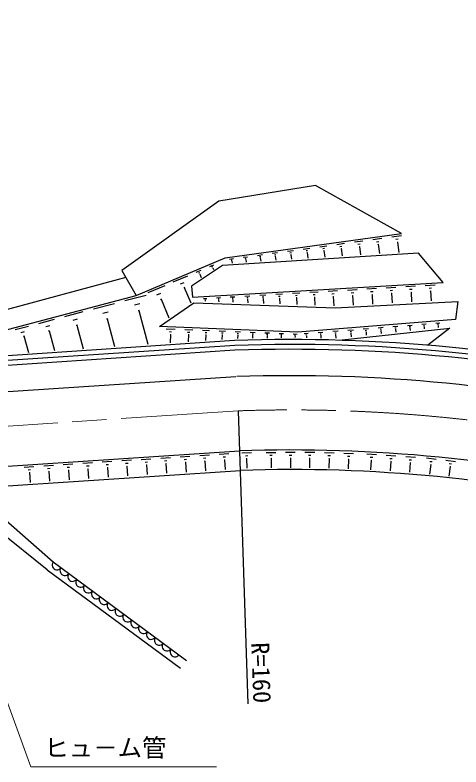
# Model space of a CAD drawing. Units: millimetres, scale not verified. Extents: x 40000 to 680000, y 20000 to 380000.
# Drawn here: x 394007 to 439650, y 262563 to 339499 of the extents above; entities that cross this region are included whole.
import ezdxf
from ezdxf.enums import TextEntityAlignment as Align

# ---------------------------------------------------------------- set-up
doc = ezdxf.new("R2010")
doc.units = ezdxf.units.MM
doc.header["$LTSCALE"] = 1000
doc.linetypes.add('CHAIN', pattern=[18.5, 12, -1.5, 3.5, -1.5])
for name, color, linetype, lineweight in [('M-BGD', 7, 'Continuous', 25), ('M-BMK', 2, 'CHAIN', 13), ('M-STR-HTXT', 7, 'Continuous', 13)]:
    doc.layers.add(name, color=color, linetype=linetype, lineweight=lineweight)
doc.styles.add('ＭＳ ゴシック', font='')
doc.styles.get('ＭＳ ゴシック').set_extended_font_data('MS Gothic')

msp = doc.modelspace()

# ---------------------------------------------------------------- linework, layer by layer
at = {"layer": 'M-BGD'}
for p, q in [((424757, 322048), (414851, 320440)), ((433574, 317147), (424757, 322048)), ((414851, 320440), (404935, 313354)), ((415499, 314657), (433574, 317147)), ((428741, 316279), (429611, 316399)), ((430618, 316538), (431556, 316667)), ((431008, 316305), (431243, 316337)), ((432564, 316806), (433573, 316945)), ((432984, 316555), (433236, 316590)), ((433120, 316265), (433183, 316274)), ((433152, 316270), (433297, 315216)), ((423506, 315558), (424185, 315652)), ((425188, 315790), (425928, 315892)), ((425496, 315606), (425681, 315631)), ((426932, 316030), (427736, 316141)), ((427267, 315830), (427468, 315858)), ((427376, 315600), (427426, 315607)), ((427401, 315603), (427505, 314845)), ((429104, 316063), (429321, 316093)), ((429221, 315813), (429275, 315821)), ((429248, 315817), (429366, 314964)), ((431135, 316035), (431194, 316043)), ((431164, 316039), (431296, 315088)), ((435294, 315144), (415258, 313859)), ((417360, 314712), (417814, 314774)), ((418813, 314912), (419321, 314982)), ((419025, 314786), (419151, 314803)), ((420321, 315119), (420883, 315197)), ((420555, 314980), (420696, 314999)), ((420631, 314818), (420666, 314823)), ((420649, 314821), (420705, 314409)), ((421884, 315335), (422504, 315420)), ((422142, 315181), (422297, 315202)), ((422226, 315003), (422265, 315008)), ((422245, 315006), (422313, 314512)), ((423789, 315390), (423958, 315413)), ((423880, 315195), (423923, 315200)), ((423902, 315198), (423981, 314619)), ((425596, 315393), (425642, 315400)), ((425619, 315397), (425711, 314730)), ((437817, 312146), (435294, 315144)), ((406396, 310792), (415499, 314657)), ((413957, 313785), (414354, 313954)), ((415958, 314519), (416362, 314574)), ((416126, 314418), (416227, 314432)), ((416181, 314302), (416206, 314306)), ((416193, 314304), (416218, 314121)), ((417549, 314599), (417663, 314614)), ((417610, 314468), (417639, 314472)), ((417624, 314470), (417660, 314213)), ((419093, 314640), (419125, 314644)), ((419109, 314642), (419155, 314309)), ((404935, 313354), (406396, 310792)), ((415258, 313859), (412069, 311765)), ((412534, 313181), (413060, 313404)), ((412798, 313107), (412930, 313163)), ((414156, 313729), (414256, 313771)), ((414244, 313626), (414269, 313636)), ((414257, 313631), (414321, 313479)), ((405333, 312657), (390911, 308739)), ((410209, 312194), (411689, 312822)), ((412915, 312970), (412948, 312984)), ((412931, 312977), (413067, 312656)), ((407635, 311101), (409378, 311841)), ((410953, 311986), (411323, 312143)), ((411280, 311601), (411373, 311640)), ((411326, 311620), (411985, 310068)), ((412069, 311765), (412164, 310623)), ((412164, 310623), (437817, 312146)), ((432006, 311601), (433000, 311660)), ((434000, 311719), (435001, 311778)), ((436001, 311838), (437008, 311898)), ((405260, 310280), (407420, 310852)), ((408511, 310855), (408947, 311040)), ((419067, 310832), (419680, 310869)), ((420693, 310929), (421385, 310970)), ((422399, 311030), (423172, 311076)), ((422703, 310816), (422896, 310827)), ((424189, 311137), (425048, 311188)), ((424527, 310898), (424741, 310911)), ((426067, 311248), (427015, 311304)), ((426439, 310985), (426677, 310999)), ((428036, 311365), (429018, 311423)), ((428422, 311092), (428668, 311107)), ((430018, 311483), (431006, 311541)), ((430406, 311208), (430653, 311223)), ((430516, 310917), (430578, 310921)), ((430547, 310919), (430606, 309932)), ((432397, 311324), (432645, 311339)), ((432508, 311032), (432570, 311035)), ((432539, 311034), (432598, 310037)), ((434393, 311441), (434644, 311456)), ((434505, 311146), (434568, 311150)), ((434536, 311148), (434596, 310143)), ((436396, 311558), (436648, 311573)), ((436509, 311262), (436572, 311265)), ((436540, 311263), (436600, 310250)), ((391137, 306755), (406396, 310792)), ((408785, 307625), (412307, 310052)), ((408896, 310402), (409005, 310448)), ((408951, 310425), (409755, 308531)), ((412307, 310052), (426775, 309528)), ((413287, 310489), (413623, 310509)), ((413419, 310396), (413503, 310401)), ((413456, 310297), (413477, 310298)), ((413467, 310297), (413472, 310209)), ((414630, 310569), (415031, 310593)), ((414787, 310458), (414887, 310464)), ((414832, 310340), (414857, 310341)), ((414844, 310340), (414855, 310159)), ((416038, 310653), (416507, 310680)), ((416222, 310523), (416340, 310529)), ((416275, 310385), (416304, 310386)), ((416289, 310385), (416306, 310106)), ((417516, 310740), (418056, 310772)), ((417728, 310591), (417863, 310599)), ((417788, 310432), (417822, 310434)), ((417805, 310433), (417828, 310051)), ((419308, 310662), (419461, 310671)), ((419376, 310481), (419415, 310484)), ((419395, 310483), (419424, 309994)), ((420965, 310737), (421138, 310747)), ((421042, 310533), (421085, 310536)), ((421064, 310535), (421099, 309933)), ((422789, 310588), (422838, 310591)), ((422813, 310589), (422856, 309869)), ((424622, 310645), (424676, 310648)), ((424649, 310647), (424699, 309803)), ((426545, 310705), (426605, 310709)), ((426575, 310707), (426633, 309733)), ((426775, 309528), (439340, 310195)), ((428532, 310803), (428593, 310807)), ((428562, 310805), (428620, 309827)), ((439340, 310195), (439102, 308339)), ((402025, 309429), (404186, 310000)), ((406241, 309846), (406781, 309989)), ((406615, 309252), (406750, 309288)), ((399092, 308653), (400967, 309149)), ((403007, 308995), (403547, 309138)), ((406683, 309270), (407591, 305836)), ((396429, 307948), (398047, 308376)), ((399944, 308276), (400413, 308400)), ((400269, 307760), (400386, 307791)), ((400327, 307775), (400968, 305354)), ((403381, 308400), (403516, 308436)), ((403448, 308418), (404202, 305571)), ((439102, 308339), (422968, 307054)), ((434167, 307745), (434639, 307783)), ((435632, 307862), (436082, 307897)), ((435812, 307740), (435924, 307749)), ((437076, 307977), (437503, 308011)), ((437246, 307861), (437353, 307870)), ((394013, 307309), (395396, 307675)), ((394641, 307031), (394987, 307123)), ((397164, 307623), (397569, 307730)), ((397444, 307178), (397545, 307205)), ((397495, 307192), (398033, 305158)), ((422968, 307054), (408785, 307625)), ((409461, 307397), (410399, 307360)), ((409802, 307102), (410036, 307092)), ((411373, 307320), (412208, 307287)), ((411676, 307057), (411885, 307049)), ((413185, 307247), (413923, 307218)), ((413453, 307015), (413637, 307007)), ((414902, 307178), (415548, 307152)), ((415136, 306975), (415298, 306968)), ((416530, 307113), (417091, 307090)), ((418082, 307050), (418599, 307029)), ((419590, 306989), (420064, 306970)), ((425030, 307017), (425510, 307055)), ((426518, 307136), (427070, 307180)), ((426738, 306987), (426876, 306998)), ((427176, 306223), (438524, 307474)), ((428080, 307260), (428644, 307305)), ((428305, 307108), (428446, 307119)), ((429636, 307384), (430177, 307427)), ((429852, 307238), (429987, 307249)), ((429915, 307080), (429949, 307083)), ((429932, 307081), (429960, 306731)), ((431170, 307506), (431687, 307547)), ((431376, 307366), (431505, 307377)), ((431437, 307215), (431469, 307218)), ((431453, 307216), (431478, 306899)), ((432680, 307626), (433174, 307666)), ((432877, 307493), (433001, 307503)), ((432935, 307348), (432966, 307351)), ((432951, 307350), (432973, 307064)), ((434355, 307617), (434473, 307627)), ((434411, 307479), (434440, 307482)), ((434426, 307481), (434446, 307226)), ((435865, 307609), (435893, 307611)), ((435879, 307610), (435897, 307386)), ((438524, 307474), (436250, 305710)), ((437296, 307736), (437323, 307738)), ((437310, 307737), (437325, 307543)), ((394881, 306651), (394967, 306674)), ((394924, 306662), (395369, 304979)), ((409907, 306816), (409873, 305953)), ((409878, 306817), (409937, 306814)), ((411770, 306802), (411741, 306078)), ((411744, 306803), (411797, 306801)), ((413536, 306790), (413512, 306196)), ((413513, 306791), (413559, 306789)), ((415189, 306779), (415230, 306777)), ((415209, 306778), (415190, 306309)), ((416733, 306936), (416873, 306930)), ((416779, 306765), (416814, 306764)), ((416796, 306765), (416782, 306395)), ((418269, 306887), (418399, 306882)), ((418312, 306730), (418344, 306729)), ((418328, 306730), (418315, 306421)), ((419762, 306840), (419881, 306835)), ((419801, 306696), (419831, 306695)), ((419816, 306696), (419806, 306445)), ((421057, 306930), (421489, 306913)), ((421213, 306794), (421321, 306790)), ((421249, 306663), (421276, 306662)), ((421262, 306662), (421254, 306470)), ((422482, 306873), (422873, 306857)), ((422624, 306750), (422722, 306746)), ((422656, 306631), (422680, 306630)), ((422668, 306630), (422662, 306493)), ((423612, 306904), (424024, 306937)), ((423776, 306793), (423879, 306801)), ((423825, 306673), (423850, 306675)), ((423837, 306674), (423853, 306476)), ((425222, 306888), (425342, 306897)), ((425278, 306747), (425308, 306750)), ((425293, 306748), (425317, 306453)), ((426803, 306826), (426838, 306828)), ((426820, 306827), (426852, 306428)), ((428371, 306943), (428406, 306946)), ((428389, 306944), (428419, 306562)), ((416468, 306195), (328548, 300310)), ((416494, 305695), (362736, 302097)), ((416519, 305196), (362769, 301598)), ((416599, 302495), (329930, 296694)), ((416832, 299003), (417852, 269020)), ((329298, 289098), (416972, 294905)), ((417205, 294709), (418203, 294722)), ((419706, 294742), (420695, 294755)), ((421691, 294768), (422695, 294782)), ((423670, 294784), (424680, 294756)), ((425673, 294727), (426658, 294700)), ((427660, 294671), (428656, 294643)), ((404926, 293907), (405924, 293973)), ((406922, 294039), (407920, 294105)), ((408917, 294171), (409915, 294238)), ((409311, 293897), (409561, 293913)), ((410913, 294304), (411911, 294370)), ((411307, 294029), (411556, 294046)), ((412909, 294436), (413906, 294502)), ((413303, 294161), (413552, 294178)), ((414904, 294568), (415902, 294634)), ((415298, 294293), (415548, 294310)), ((415412, 294000), (415474, 294004)), ((415443, 294002), (415509, 293005)), ((417583, 294414), (417833, 294417)), ((417681, 294116), (417743, 294117)), ((417712, 294116), (417725, 293125)), ((420080, 294450), (420328, 294453)), ((420177, 294155), (420239, 294155)), ((420208, 294155), (420221, 293163)), ((422071, 294472), (422322, 294475)), ((422169, 294172), (422232, 294173)), ((422201, 294172), (422214, 293159)), ((424040, 294470), (424293, 294463)), ((424127, 294165), (424190, 294163)), ((424158, 294164), (424130, 293163)), ((426034, 294422), (426280, 294415)), ((426118, 294124), (426180, 294122)), ((426149, 294123), (426121, 293138)), ((428025, 294362), (428274, 294355)), ((428110, 294061), (428172, 294059)), ((428141, 294060), (428113, 293060)), ((430014, 294601), (431019, 294531)), ((430370, 294273), (430621, 294256)), ((430475, 293963), (430406, 292969)), ((430443, 293965), (430506, 293961)), ((432009, 294463), (432998, 294395)), ((432359, 294141), (432606, 294124)), ((433996, 294326), (434986, 294257)), ((434347, 294003), (434594, 293986)), ((436120, 294177), (437119, 294062)), ((438110, 293948), (439100, 293834)), ((394948, 293246), (395946, 293312)), ((396944, 293378), (397941, 293444)), ((398939, 293511), (399937, 293577)), ((399333, 293236), (399583, 293253)), ((400935, 293643), (401933, 293709)), ((401329, 293368), (401578, 293385)), ((402931, 293775), (403928, 293841)), ((403325, 293500), (403574, 293517)), ((403438, 293207), (403500, 293211)), ((403469, 293209), (403535, 292211)), ((405320, 293633), (405570, 293649)), ((405434, 293339), (405496, 293344)), ((405465, 293341), (405531, 292344)), ((407316, 293765), (407565, 293781)), ((407429, 293472), (407492, 293476)), ((407460, 293474), (407526, 292476)), ((409425, 293604), (409487, 293608)), ((409456, 293606), (409522, 292608)), ((411420, 293736), (411483, 293740)), ((411452, 293738), (411518, 292740)), ((413416, 293868), (413478, 293872)), ((413447, 293870), (413513, 292872)), ((432462, 293836), (432394, 292850)), ((432432, 293838), (432493, 293834)), ((434450, 293697), (434382, 292709)), ((434419, 293699), (434481, 293695)), ((436550, 293520), (436435, 292524)), ((436460, 293834), (436710, 293806)), ((436519, 293524), (436581, 293517)), ((438537, 293297), (438423, 292313)), ((438447, 293608), (438695, 293580)), ((438506, 293300), (438568, 293293)), ((389377, 291073), (417072, 292908)), ((395342, 292972), (395591, 292988)), ((395455, 292678), (395518, 292683)), ((395487, 292681), (395553, 291683)), ((397338, 293104), (397587, 293120)), ((397451, 292811), (397513, 292815)), ((397482, 292813), (397548, 291815)), ((399447, 292943), (399509, 292947)), ((399478, 292945), (399544, 291947)), ((401442, 293075), (401505, 293079)), ((401473, 293077), (401540, 292079)), ((397304, 282730), (387118, 290924)), ((389377, 291073), (397897, 283535)), ((397897, 283535), (411549, 273471)), ((397304, 282730), (410955, 272666))]:
    msp.add_line(p, q, dxfattribs=at)
for centre, radius, start, end in [((422270, 139095), 167200, 76.90748, 91.98844), ((422270, 139095), 166700, 76.90748, 91.98568), ((422270, 139095), 166200, 76.90748, 91.98291), ((422270, 139095), 163500, 76.90748, 91.94747), ((422270, 139095), 155900, 76.90748, 91.94747), ((422270, 139095), 153900, 76.90748, 91.93554), ((398300, 283238), 500, 143.60138, 323.60138), ((399105, 282645), 500, 143.60138, 323.60138), ((399910, 282051), 500, 143.60138, 323.60138), ((400714, 281458), 500, 143.60138, 323.60138), ((401519, 280865), 500, 143.60138, 323.60138), ((402324, 280271), 500, 143.60138, 323.60138), ((403129, 279678), 500, 143.60138, 323.60138), ((403934, 279084), 500, 143.60138, 323.60138), ((404739, 278491), 500, 143.60138, 323.60138), ((405544, 277898), 500, 143.60138, 323.60138), ((406349, 277304), 500, 143.60138, 323.60138), ((407154, 276711), 500, 143.60138, 323.60138), ((407959, 276117), 500, 143.60138, 323.60138), ((408764, 275524), 500, 143.60138, 323.60138), ((409568, 274931), 500, 143.60138, 323.60138), ((410373, 274337), 500, 143.60138, 323.60138)]:
    msp.add_arc(centre, radius, start, end, dxfattribs=at)
at = {"layer": 'M-BMK'}
msp.add_line((416832, 299003), (374677, 296181), dxfattribs=at)
msp.add_arc((422270, 139095), 160000, 76.90748, 91.94747, dxfattribs=at)
at = {"layer": 'M-STR-HTXT'}
for q in [(385337, 290806), (414628, 262563)]:
    msp.add_line((395628, 262563), q, dxfattribs=at)
msp.add_arc((399743, -84718), 431382, 65.44659, 99.89363, dxfattribs=at)

# ---------------------------------------------------------------- texts
at = {"layer": 'M-BGD', "style": 'ＭＳ ゴシック'}
msp.add_text('R=160', height=1833, rotation=271.947, dxfattribs=at).set_placement((417639, 275267), align=Align.BOTTOM_LEFT)
at = {"layer": 'M-STR-HTXT', "style": 'ＭＳ ゴシック'}
msp.add_text('ヒュ－ム管', height=1833, dxfattribs=at).set_placement((397003, 263063), align=Align.BOTTOM_LEFT)

doc.saveas('drawing.dxf')
